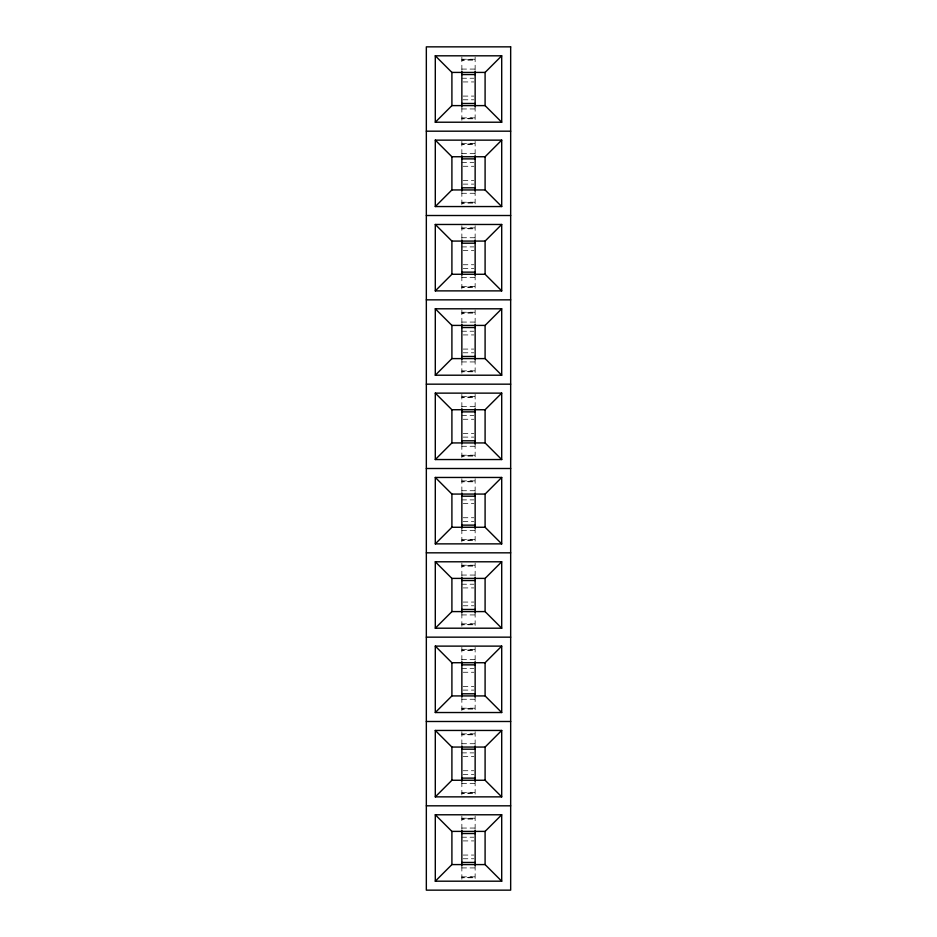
<?xml version="1.0" encoding="UTF-8"?>
<svg xmlns="http://www.w3.org/2000/svg" width="937" height="937" viewBox="0 0 937 937"><rect width="100%" height="100%" fill="white"/><g stroke="black" fill="none" stroke-linecap="round" stroke-linejoin="round"><path stroke-width="0.7" stroke-dasharray="4.68 3.51" d="M461.859 59.242L475.141 59.242L461.859 60.144L475.141 60.144M461.859 69.08L475.141 69.08M461.859 78.239L473.817 78.239M463.183 81.941L473.817 81.941M463.183 96.089L473.817 96.089M463.183 99.79L473.817 99.79M461.859 108.95L475.141 108.95M461.859 117.886L475.141 117.886L461.859 118.788L475.141 118.788M461.859 143.572L475.141 143.572L461.859 144.474L475.141 144.474M461.859 153.41L475.141 153.41M461.859 162.57L473.817 162.57M463.183 166.271L473.817 166.271M463.183 180.419L473.817 180.419M463.183 184.12L473.817 184.12M461.859 193.28L475.141 193.28M461.859 202.216L475.141 202.216L461.859 203.118L475.141 203.118M461.859 227.902L475.141 227.902L461.859 228.804L475.141 228.804M461.859 237.74L475.141 237.74M461.859 246.899L473.817 246.899M463.183 250.601L473.817 250.601M463.183 264.749L473.817 264.749M463.183 268.45L473.817 268.45M461.859 277.61L475.141 277.61M461.859 286.546L475.141 286.546L461.859 287.448L475.141 287.448M461.859 312.232L475.141 312.232L461.859 313.134L475.141 313.134M461.859 322.07L475.141 322.07M461.859 331.229L473.817 331.229M463.183 334.931L473.817 334.931M463.183 349.079L473.817 349.079M463.183 352.78L473.817 352.78M461.859 361.94L475.141 361.94M461.859 370.876L475.141 370.876L461.859 371.778L475.141 371.778M461.859 396.562L475.141 396.562L461.859 397.464L475.141 397.464M461.859 406.4L475.141 406.4M461.859 415.559L473.817 415.559M463.183 419.261L473.817 419.261M463.183 433.409L473.817 433.409M463.183 437.11L473.817 437.11M461.859 446.27L475.141 446.27M461.859 455.206L475.141 455.206L461.859 456.108L475.141 456.108M461.859 480.892L475.141 480.892L461.859 481.794L475.141 481.794M461.859 490.73L475.141 490.73M461.859 499.889L473.817 499.889M463.183 503.591L473.817 503.591M463.183 517.739L473.817 517.739M463.183 521.44L473.817 521.44M461.859 530.6L475.141 530.6M461.859 539.536L475.141 539.536L461.859 540.438L475.141 540.438M461.859 565.222L475.141 565.222L461.859 566.124L475.141 566.124M461.859 575.06L475.141 575.06M461.859 584.219L473.817 584.219M463.183 587.921L473.817 587.921M463.183 602.069L473.817 602.069M463.183 605.77L473.817 605.77M461.859 614.93L475.141 614.93M461.859 623.866L475.141 623.866L461.859 624.768L475.141 624.768M461.859 649.552L475.141 649.552L461.859 650.454L475.141 650.454M461.859 659.39L475.141 659.39M461.859 668.549L473.817 668.549M463.183 672.251L473.817 672.251M463.183 686.399L473.817 686.399M463.183 690.101L473.817 690.101M461.859 699.26L475.141 699.26M461.859 708.196L475.141 708.196L461.859 709.098L475.141 709.098M461.859 733.882L475.141 733.882L461.859 734.784L475.141 734.784M461.859 743.72L475.141 743.72M461.859 752.879L473.817 752.879M463.183 756.581L473.817 756.581M463.183 770.729L473.817 770.729M463.183 774.43L473.817 774.43M461.859 783.59L475.141 783.59M461.859 792.526L475.141 792.526L461.859 793.428L475.141 793.428M461.859 818.212L475.141 818.212L461.859 819.114L475.141 819.114M461.859 828.05L475.141 828.05M461.859 837.209L473.817 837.209M463.183 840.911L473.817 840.911M463.183 855.059L473.817 855.059M463.183 858.76L473.817 858.76M461.859 867.92L475.141 867.92M461.859 876.856L475.141 876.856L461.859 877.758L475.141 877.758M475.141 57.04L475.141 71.458M475.141 106.572L475.141 120.99M475.141 141.37L475.141 155.788M475.141 190.902L475.141 205.32M475.141 225.7L475.141 240.118M475.141 275.232L475.141 289.65M475.141 310.03L475.141 324.448M475.141 359.562L475.141 373.98M475.141 394.36L475.141 408.778M475.141 443.892L475.141 458.31M475.141 478.69L475.141 493.108M475.141 528.222L475.141 542.64M475.141 563.02L475.141 577.438M475.141 612.552L475.141 626.97M475.141 647.35L475.141 661.768M475.141 696.882L475.141 711.3M475.141 731.68L475.141 746.098M475.141 781.212L475.141 795.63M475.141 816.01L475.141 830.428M475.141 865.542L475.141 879.96M461.859 57.04L461.859 70.603M461.859 107.427L461.859 120.99M461.859 141.37L461.859 154.933M461.859 191.757L461.859 205.32M461.859 225.7L461.859 239.263M461.859 276.087L461.859 289.65M461.859 310.03L461.859 323.593M461.859 360.417L461.859 373.98M461.859 394.36L461.859 407.923M461.859 444.747L461.859 458.31M461.859 478.69L461.859 492.253M461.859 529.077L461.859 542.64M461.859 563.02L461.859 576.583M461.859 613.407L461.859 626.97M461.859 647.35L461.859 660.913M461.859 697.737L461.859 711.3M461.859 731.68L461.859 745.243M461.859 782.067L461.859 795.63M461.859 816.01L461.859 829.573M461.859 866.397L461.859 879.96"/><path stroke-width="1.41" d="M435.295 122.22L451.903 105.612L451.903 72.418L435.295 55.81L501.705 55.81L501.705 122.22L435.295 122.22L435.295 55.81M501.705 122.22L485.097 105.612L485.097 72.418L501.705 55.81M435.295 206.55L451.903 189.942L451.903 156.748L435.295 140.14L435.295 206.55L501.705 206.55L501.705 140.14L435.295 140.14M451.903 156.748L485.097 156.748L501.705 140.14M435.295 290.88L451.903 274.272L451.903 241.078L435.295 224.47L501.705 224.47L501.705 290.88L435.295 290.88L435.295 224.47M501.705 290.88L485.097 274.272L485.097 241.078L501.705 224.47M435.295 375.21L451.903 358.602L451.903 325.408L435.295 308.8L435.295 375.21L501.705 375.21L501.705 308.8L435.295 308.8M451.903 325.408L485.097 325.408L501.705 308.8M435.295 459.54L451.903 442.932L485.097 442.932L501.705 459.54L435.295 459.54L435.295 393.13L501.705 393.13L501.705 459.54M435.295 393.13L451.903 409.738L485.097 409.738L501.705 393.13M435.295 543.87L451.903 527.262L485.097 527.262L501.705 543.87L501.705 477.46L435.295 477.46L435.295 543.87L501.705 543.87M435.295 477.46L451.903 494.068L485.097 494.068L501.705 477.46M435.295 628.2L451.903 611.592L485.097 611.592L501.705 628.2L435.295 628.2L435.295 561.79L501.705 561.79L501.705 628.2M435.295 561.79L451.903 578.398L485.097 578.398L501.705 561.79M435.295 712.53L451.903 695.922L485.097 695.922L501.705 712.53L501.705 646.12L435.295 646.12L435.295 712.53L501.705 712.53M485.097 695.922L485.097 662.728L501.705 646.12M435.295 796.86L451.903 780.252L451.903 747.058L435.295 730.45L501.705 730.45L501.705 796.86L435.295 796.86L435.295 730.45M451.903 747.058L485.097 747.058L501.705 730.45M435.295 881.19L451.903 864.582L485.097 864.582L501.705 881.19L435.295 881.19L435.295 814.78L501.705 814.78L501.705 881.19M435.295 814.78L451.903 831.388L485.097 831.388L501.705 814.78M451.903 72.418L485.097 72.418M461.859 74.55L475.141 74.55M461.859 103.48L475.141 103.48M451.903 105.612L485.097 105.612M426.335 131.18L510.665 131.18M461.859 158.88L475.141 158.88M461.859 187.81L475.141 187.81M451.903 189.942L485.097 189.942L501.705 206.55M426.335 215.51L510.665 215.51M451.903 241.078L485.097 241.078M461.859 243.21L475.141 243.21M461.859 272.14L475.141 272.14M451.903 274.272L485.097 274.272M426.335 299.84L510.665 299.84M461.859 327.54L475.141 327.54M461.859 356.47L475.141 356.47M451.903 358.602L485.097 358.602L501.705 375.21M426.335 384.17L510.665 384.17M461.859 411.87L475.141 411.87M461.859 440.8L475.141 440.8M426.335 468.5L510.665 468.5M461.859 496.2L475.141 496.2M461.859 525.13L475.141 525.13M426.335 552.83L510.665 552.83M461.859 580.53L475.141 580.53M461.859 609.46L475.141 609.46M426.335 637.16L510.665 637.16M435.295 646.12L451.903 662.728L485.097 662.728M461.859 664.86L475.141 664.86M461.859 693.79L475.141 693.79M426.335 721.49L510.665 721.49M461.859 749.19L475.141 749.19M461.859 778.12L475.141 778.12M451.903 780.252L485.097 780.252L501.705 796.86M426.335 805.82L510.665 805.82M461.859 833.52L475.141 833.52M461.859 862.45L475.141 862.45M485.097 156.748L485.097 189.942M485.097 325.408L485.097 358.602M485.097 409.738L485.097 442.932M485.097 494.068L485.097 527.262M485.097 578.398L485.097 611.592M485.097 747.058L485.097 780.252M485.097 831.388L485.097 864.582M475.141 71.224L475.141 106.806M475.141 155.554L475.141 191.136M475.141 239.884L475.141 275.466M475.141 324.214L475.141 359.796M475.141 408.544L475.141 444.126M475.141 492.874L475.141 528.456M475.141 577.204L475.141 612.786M475.141 661.534L475.141 697.116M475.141 745.864L475.141 781.446M475.141 830.194L475.141 865.776M461.859 71.224L461.859 106.806M461.859 155.554L461.859 191.136M461.859 239.884L461.859 275.466M461.859 324.214L461.859 359.796M461.859 408.544L461.859 444.126M461.859 492.874L461.859 528.456M461.859 577.204L461.859 612.786M461.859 661.534L461.859 697.116M461.859 745.864L461.859 781.446M461.859 830.194L461.859 865.776M451.903 409.738L451.903 442.932M451.903 494.068L451.903 527.262M451.903 578.398L451.903 611.592M451.903 662.728L451.903 695.922M451.903 831.388L451.903 864.582M510.665 46.85L426.335 46.85L426.335 890.15L510.665 890.15L510.665 46.85"/></g></svg>
